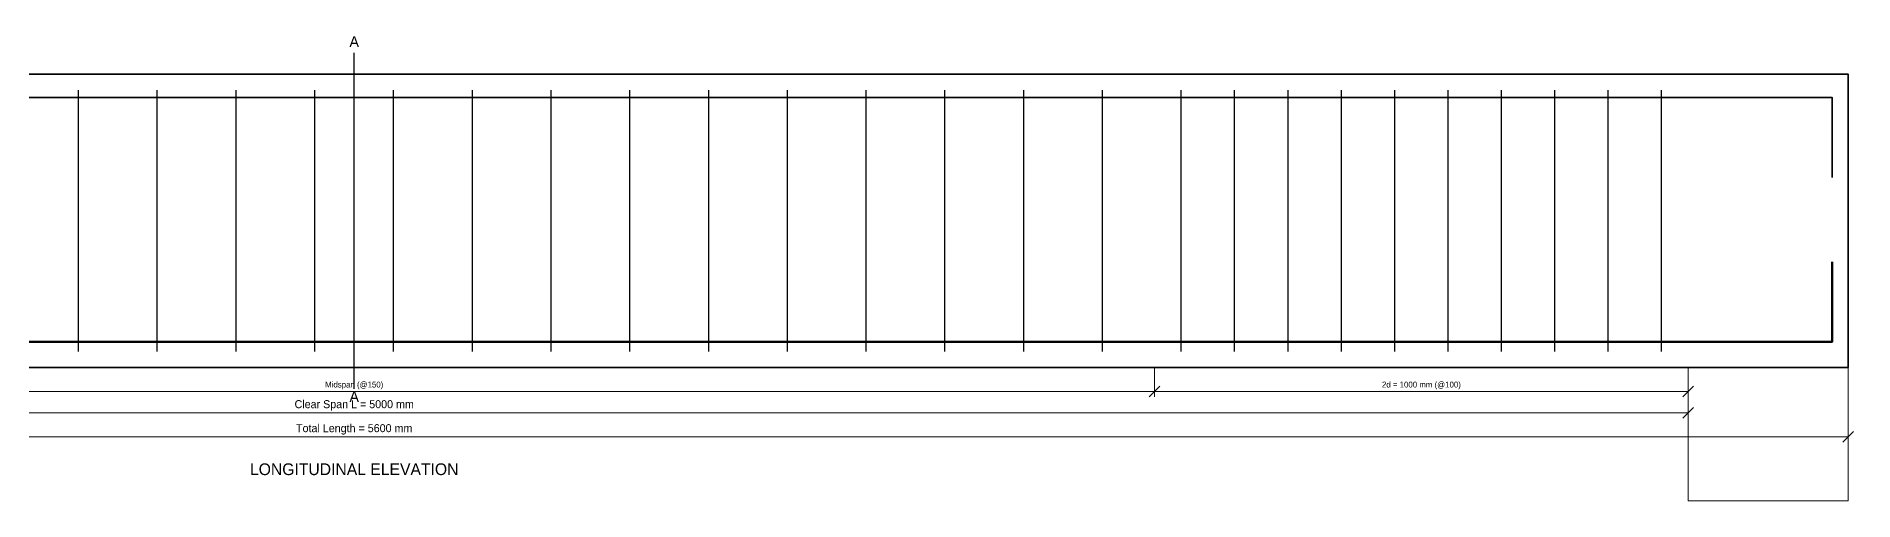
# Model space of a CAD drawing. Header units: millimetres. Extents: x -451 to 6410, y -754 to 621.
# Drawn here: x 3004 to 6410, y -250 to 621 of the extents above; entities that cross this region are included whole.
import ezdxf
from ezdxf.enums import TextEntityAlignment as Align

# ---------------------------------------------------------------- set-up
doc = ezdxf.new("R2010")
doc.units = ezdxf.units.MM
for name, color, linetype, lineweight in [('ANNOTATIONS', 6, 'Continuous', 25), ('DIMENSIONS', 2, 'Continuous', 18), ('HATCH', 8, 'Continuous', 13), ('OUTLINE', 7, 'Continuous', 35), ('REBAR_MAIN', 1, 'Continuous', 50), ('REBAR_TOP', 3, 'Continuous', 35), ('STIRRUPS', 4, 'Continuous', 25)]:
    doc.layers.add(name, color=color, linetype=linetype, lineweight=lineweight)

msp = doc.modelspace()

# ---------------------------------------------------------------- linework, layer by layer
at = {"layer": 'ANNOTATIONS'}
msp.add_line((3600, -40), (3600, 590), dxfattribs=at)
at = {"layer": 'DIMENSIONS'}
for p, q in [((5100, 0), (5100, -55)), ((5100, 0), (5100, -55)), ((6100, 0), (6100, -55)), ((6100, 0), (6100, -95)), ((6400, 0), (6400, -140)), ((2100, -45), (5100, -45)), ((5090, -55), (5110, -35)), ((5090, -55), (5110, -35)), ((5100, -45), (6100, -45)), ((6090, -55), (6110, -35)), ((1100, -85), (6100, -85)), ((6090, -95), (6110, -75)), ((800, -130), (6400, -130)), ((6390, -140), (6410, -120))]:
    msp.add_line(p, q, dxfattribs=at)
at = {"layer": 'HATCH'}
msp.add_lwpolyline([(6100, -250), (6400, -250), (6400, 0), (6100, 0), (6100, -250)], close=True, dxfattribs=at)
at = {"layer": 'OUTLINE'}
msp.add_lwpolyline([(800, 0), (6400, 0), (6400, 550), (800, 550), (800, 0)], close=True, dxfattribs=at)
at = {"layer": 'REBAR_MAIN'}
msp.add_lwpolyline([(830, 198), (830, 48), (6370, 48), (6370, 198)], dxfattribs=at)
at = {"layer": 'REBAR_TOP'}
msp.add_lwpolyline([(830, 356), (830, 506), (6370, 506), (6370, 356)], dxfattribs=at)
at = {"layer": 'STIRRUPS'}
for p, q in [((3083.33, 30), (3083.33, 520)), ((3230.95, 30), (3230.95, 520)), ((3378.57, 30), (3378.57, 520)), ((3526.19, 30), (3526.19, 520)), ((3673.81, 30), (3673.81, 520)), ((3821.43, 30), (3821.43, 520)), ((3969.05, 30), (3969.05, 520)), ((4116.67, 30), (4116.67, 520)), ((4264.29, 30), (4264.29, 520)), ((4411.9, 30), (4411.9, 520)), ((4559.52, 30), (4559.52, 520)), ((4707.14, 30), (4707.14, 520)), ((4854.76, 30), (4854.76, 520)), ((5002.38, 30), (5002.38, 520)), ((5150, 30), (5150, 520)), ((5250, 30), (5250, 520)), ((5350, 30), (5350, 520)), ((5450, 30), (5450, 520)), ((5550, 30), (5550, 520)), ((5650, 30), (5650, 520)), ((5750, 30), (5750, 520)), ((5850, 30), (5850, 520)), ((5950, 30), (5950, 520)), ((6050, 30), (6050, 520))]:
    msp.add_line(p, q, dxfattribs=at)

# ---------------------------------------------------------------- texts
at = {"layer": 'ANNOTATIONS'}
msp.add_text('A', height=20, dxfattribs=at).set_placement((3600, 595), align=Align.BOTTOM_CENTER)
for s, height, p in [('A', 20, (3600, -45)), ('LONGITUDINAL ELEVATION', 22, (3600, -180))]:
    msp.add_text(s, height=height, dxfattribs=at).set_placement(p, align=Align.TOP_CENTER)
at = {"layer": 'DIMENSIONS'}
for s, height, p in [('Midspan (@150)', 11, (3600, -41)), ('2d = 1000 mm (@100)', 11, (5600, -41)), ('Clear Span L = 5000 mm', 15, (3600, -81)), ('Total Length = 5600 mm', 15, (3600, -126))]:
    msp.add_text(s, height=height, dxfattribs=at).set_placement(p, align=Align.BOTTOM_CENTER)

doc.saveas('drawing.dxf')
